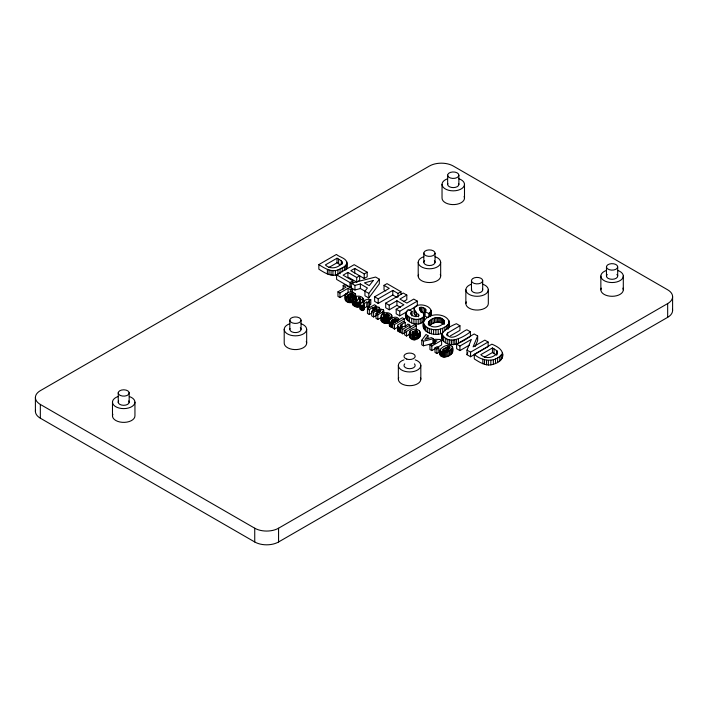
<?xml version="1.0" encoding="UTF-8"?>
<svg xmlns="http://www.w3.org/2000/svg" width="708" height="708" viewBox="0 0 708 708"><rect width="100%" height="100%" fill="white"/><g stroke="black" fill="none" stroke-linecap="round" stroke-linejoin="round"><path stroke-width="1.06" d="M363.947 303.67L363.947 308.254L366.797 306.617L368.071 307.352L369.558 306.493L369.558 301.909L368.071 302.767L366.797 302.024L362.974 304.281L364.054 305.077L364.054 309.661L362.761 310.591L361.859 310.308L360.266 309.272L360.576 308.104M364.054 302.281L364.054 300.449L364.912 300.944C361.974 301.519 357.575 305.192 362.761 306.006L364.054 305.077M452.562 352.425C456.651 339.601 435.022 346.3 440.385 355.416C443.482 359.204 453.554 355.54 451.969 350.991M452.571 347.336C451.368 351.557 441.996 355.089 440.19 349.779M440.181 354.912L440.464 353.761M345.283 294.847C345.495 297.749 349.646 298.404 351.982 297.679L351.982 302.263C346.309 304.838 341.867 296.254 347.017 293.032C351.531 290.156 358.098 293.201 355.522 299.431M345.256 300.024L345.849 293.909M409.675 332.017C409.879 334.928 414.038 335.574 416.366 334.857L416.366 339.442C410.693 342.008 406.259 333.424 411.41 330.211C416.685 327.167 422.216 330.698 419.658 337.114L417.525 338.884L415.658 337.805M409.649 337.203L410.242 331.087M430.951 310.334L430.898 315.803C436.349 300.909 402.224 301.865 419.039 315.299L418.835 315.741C416.331 317.573 412.038 316.299 410.72 313.573L412.003 311.37L408.224 309.573C398.277 318.724 417.49 329.901 424.004 320.733L423.844 313.998L419.773 309.493L419.286 307.989C421.349 306.272 424.835 307.953 426.101 309.945L425.127 311.626L425.127 316.211L427.906 317.68M405.87 317.981L405.923 312.44M416.454 312.042L416.454 316.626L414.375 313.998L414.587 311.688M459.952 325.76L447.633 333.017L446.987 334.645C452.624 341.911 461.368 331.769 466.864 329.751L470.413 331.795L470.413 336.38C462.917 341.221 452.191 349.15 443.686 341.415C436.27 332.778 450.155 326.317 456.403 323.706L459.952 325.76L459.952 330.344L450.438 335.831M360.469 305.936C355.788 309.458 349.106 303.59 353.026 298.192L355.186 299.112L354.85 299.873C357.425 302.626 359.177 299.962 355.575 297.988C355.991 294.254 364.664 296.599 362.735 299.935L362.735 302.688M352.469 303.927L353.026 302.776M424.004 320.733L424.18 315.078M391.728 315.724C390.347 319.857 382.612 319.866 381.116 315.795C382.807 310.653 393.86 312.016 391.728 318.476M342.159 262.332C339.247 268.199 330.176 269.837 325.37 264.925L337.008 258.208C339.212 259.65 343.061 260.765 342.159 264.164M391.887 320.591C391.975 323.299 397.728 321.928 397.374 319.582L395.241 318.812L393.206 319.458L391.887 320.591L391.887 322.423M448.916 323.344L446.739 325.954L442.695 328.291L442.695 332.875C433.694 338.035 415.835 329.698 425.889 318.644C433.367 311.387 453.359 314.511 448.916 327.937L449.217 321.998M423.455 327.14L423.756 325.804M390.117 322.414C387.311 323.981 382.364 323.813 381.116 320.379L381.293 319.618M346.628 264.075C348.044 258.402 339.336 257.305 336.433 254.438L318.857 264.58L318.857 269.164C324.432 272.73 331.017 277.014 337.928 274.545L337.928 269.96L344.336 266.712L346.628 264.075L346.628 268.659L345.778 269.969L345.778 265.385M346.628 268.659L346.947 262.774M502.06 358.398C504.848 350.69 498.069 346.734 491.865 344.176L474.298 354.319L474.298 358.912C479.865 362.469 486.449 366.753 493.361 364.284C498.6 362.859 504.335 358.797 502.388 352.513M404.277 318.839L402.401 317.759L398.887 319.786C396.887 312.617 382.196 322.591 393.816 322.875L392.781 323.468L394.515 324.476L404.277 318.839L404.277 322.512M389.462 319.989L389.524 326.078L392.816 327.485M428.358 324.698C427.623 316.211 446.659 314.502 444.19 324.335M355.46 294.785L353.142 297.13L353.142 298.962M419.658 337.114L419.809 331.406M401.117 332.238L399.268 331.893L397.542 330.636L397.604 325.069L403.392 321.432L405.259 322.512L405.259 326.184M397.436 330.132L397.604 329.654M441.969 338.176L442.296 337.265M383.63 314.033L383.391 309.794L379.47 308.741L379.161 307.343L375.267 306.316L376.231 305.759L374.505 304.759L367.434 308.847L367.434 313.432L369.31 314.511L371.886 313.024M456.625 344.115L474.192 333.972L477.643 335.964L473.094 346.893L484.83 340.123L488.122 342.026L488.122 346.61L470.555 356.752L466.997 354.69L466.997 350.106L471.369 339.406L459.917 346.017L456.625 344.115L456.625 348.699L459.917 350.602L469.466 345.097M466.997 354.69L467.793 352.752M475.165 346.513L477.643 340.557L477.643 335.964M353.142 297.13L348.451 294.422L347.832 294.917L348.23 296.325L350.425 296.422L351.982 297.679M417.525 338.884L417.525 334.3L412.844 331.601L412.224 332.096L412.614 333.495L414.817 333.601L416.366 334.857M428.836 317.255L428.836 313.591L430.898 311.219M352.469 299.342C353.451 302.236 358.637 303.661 360.611 301.059C357.142 298.325 358.549 295.112 360.637 299.103L362.735 299.935M474.298 354.319C481.882 361.39 495.582 363.062 502.06 353.814M389.462 324.574L389.825 324.043M383.913 315.343L383.745 316.52C390.019 320.37 391.135 310.502 383.913 315.343L383.913 317.184M405.87 313.396C408.808 319.529 419.552 321.866 424.004 316.149M427.977 335.627L424.88 339.397L431.429 337.627L433.349 338.734L433.349 343.318L423.473 345.778L421.791 344.805L421.791 340.221L426.012 334.495L427.977 335.627L427.977 338.38M444.19 322.494C440.942 327.158 430.455 329.415 428.358 322.866M368.806 293.422L379.338 279.218L375.594 277.049L351.177 283.244L351.177 287.829L354.947 289.997L360.381 288.537L368.806 293.422L368.806 298.006L364.947 295.776L364.947 291.192L367.408 288.006L360.381 283.952L354.947 285.413L351.177 283.244M368.806 298.006L379.338 283.802L379.338 279.218M417.525 334.3L419.658 332.53M442.978 349.619C442.252 353.018 448.695 349.292 449.775 348.097C450.518 344.69 444.058 348.424 442.978 349.619L442.978 351.451M381.453 317.343L377.833 319.432L375.966 318.352L375.966 313.768L377.833 314.848L383.63 311.281M443.367 319.441L443.367 324.025C439.128 320.733 432.871 322.29 429.225 325.76L429.225 321.175M405.259 322.512C394.825 326.415 403.684 328.919 407.95 324.069L409.817 325.149L409.817 327.901M328.946 267.438L337.008 262.792L340.424 264.898M351.434 286.271L349.956 287.121L336.592 279.403L336.592 274.819L354.168 264.677L367.186 272.199L367.186 276.784L364.222 278.501L350.841 270.695L354.735 268.447L364.222 273.916L367.186 272.199M347.885 272.403L347.885 276.987L356.708 282.076L359.664 280.368L359.664 275.784L356.708 277.492L347.885 272.403L343.106 275.164L352.92 280.828L352.92 283.581M343.176 289.138L343.176 285.474L344.831 284.519L352.584 288.997L352.584 292.669M336.592 274.819L349.956 282.536L352.92 280.828M352.584 288.997L350.938 289.953L348.044 288.28L348.044 292.864L339.937 297.546L337.964 296.413L337.964 291.829L346.079 287.147L343.176 285.474M337.964 291.829L339.937 292.962L348.044 288.28M385.763 290.944L384.028 289.935L384.028 285.351L387.002 283.634L400.958 291.696L400.958 294.448M364.054 300.449L367.815 299.272L370.78 299.723L370.78 304.307L369.116 305.272M397.117 297.493L392.79 294.997L378.187 303.422L374.647 301.369L374.647 296.785L389.241 288.36L384.028 285.351M370.78 299.723L368.284 301.166L369.558 301.909M374.647 296.785L378.187 298.838L392.79 290.413L397.984 293.413L400.958 291.696M367.434 308.847L369.31 309.927C373.488 305.148 382.293 307.431 371.709 311.308L371.709 315.892L373.585 316.972L376.134 315.502M400.392 307.369L396.923 305.369L389.241 309.803L385.692 307.75L385.692 303.166L403.259 293.024L406.808 295.077L406.808 299.661L403.348 301.652M371.709 311.308L373.585 312.387L378.594 309.679L381.143 310.175L375.966 313.768M385.692 303.166L389.241 305.219L396.923 300.785L403.87 304.794L396.188 309.228L396.188 313.812L399.737 315.856L407.135 311.591M406.808 295.077L399.896 299.068L406.843 303.077L413.755 299.086L417.304 301.13L417.304 305.714L408.985 310.52M396.188 309.228L399.737 311.272L417.304 301.13M392.816 322.901L392.781 328.061L394.515 329.061L397.179 327.521M405.401 332.282L402.746 333.813L401.011 332.813L401.011 328.229L402.073 327.618L399.268 327.308L397.436 325.547M401.011 328.229L402.746 329.229L409.817 325.149M410.109 333.964L406.56 336.017L404.684 334.928L404.684 330.344L414.446 324.715L416.313 325.795L416.313 329.459M404.684 330.344L406.56 331.424L416.313 325.795M433.163 343.955L433.163 340.283L434.854 339.3L440.093 339.477L441.615 340.353L441.615 344.938L437.163 347.513M435.376 348.54L431.818 350.593L429.942 349.513L429.942 344.929L436.995 340.858L433.163 340.283M429.942 344.929L431.818 346.008L441.615 340.353M435.013 347.858L436.88 346.778L438.756 347.858L438.756 352.442L436.88 353.522L435.013 352.442L435.013 347.858L436.88 348.938L438.756 347.858M470.413 331.795C463.395 337.424 447.111 346.203 441.969 333.592M466.997 350.106L470.555 352.168L488.122 342.026M492.441 347.947L480.803 354.664C485.608 359.576 494.68 357.938 497.591 352.071L496.777 350.646L492.441 347.947L492.441 352.531L484.387 357.177M40.329 404.427L254.738 528.212A16.842 9.726 0 0 0 278.563 528.212L667.671 303.573A16.842 9.726 0 0 0 667.671 289.811L453.262 166.026A16.842 9.726 0 0 0 429.437 166.026L40.329 390.674A16.842 9.726 0 0 0 40.329 404.427L40.329 418.189L254.738 541.974A16.842 9.726 0 0 0 278.563 541.974L667.671 317.326A16.842 9.726 0 0 0 672.458 309.175M350.407 293.439L349.628 293.776L352.425 295.395L353.239 294.44L352.018 293.377L350.407 293.439L350.407 295.271M423.455 322.556C425.605 330.105 436.42 331.008 442.695 328.291M421.791 340.221L423.473 341.194L433.349 338.734M318.857 264.58C324.432 268.146 331.017 272.43 337.928 269.96M415.623 330.486L414.021 330.955L416.817 332.565L417.631 331.618L415.623 330.486L415.623 332.317M420.49 311.883L424.446 312.883L424.446 308.299M363.124 309.334L364.054 309.661M425.127 311.626L428.836 313.591M492.441 352.531L496.777 355.23M351.265 300.626L353.142 301.714M424.18 319.662L423.844 313.998M346.947 267.359L346.725 261.5M449.217 326.583L449.014 320.662M419.853 336.539L419.552 330.884M672.6 296.696L672.6 310.449M667.671 303.573L667.671 317.326M623.305 276.058L623.305 289.811M617.695 266.889A5.611 3.239 0 0 1 609.269 269.695A5.611 3.239 0 0 1 609.269 264.084A5.611 3.239 0 0 1 617.695 266.889L617.695 276.058M606.464 266.889L606.464 276.058M600.853 276.058L600.853 289.811M501.22 355.124L501.22 359.708M499.768 356.46L499.768 361.045M497.635 357.85L497.635 362.434M497.37 351.345L497.37 354.097M496.777 350.646L496.777 354.31M495.485 358.938L495.485 363.523M494.034 348.867L494.034 353.451M493.361 359.699L493.361 364.284M490.83 360.239L490.83 364.824M488.378 360.407L488.378 364.992M488.316 289.811L488.316 303.573A11.231 6.487 0 0 1 475.617 309.998A11.231 6.487 0 0 1 466.236 301.891M486.493 360.239L486.493 364.824M484.484 359.77L484.484 364.363M482.829 359.142L482.829 363.726M482.697 280.642A5.611 3.239 0 0 1 474.28 283.457A5.611 3.239 0 0 1 474.28 277.837A5.611 3.239 0 0 1 482.697 280.642L482.697 289.811M471.466 280.642L471.466 289.811M470.555 352.168L470.555 356.752M465.855 289.811L465.855 303.573M464.492 184.372L464.492 198.125M459.917 346.017L459.917 350.602M458.873 175.195A5.611 3.239 0 0 1 450.456 178.009A5.611 3.239 0 0 1 450.456 172.389A5.611 3.239 0 0 1 458.873 175.195L458.873 184.372M458.412 338.636L458.412 343.221M456.43 339.539L456.43 344.123M454.819 339.999L454.819 344.584M453.164 340.203L453.164 344.787M452.368 346.858L452.368 351.442M452.288 348.486L452.288 353.071M451.686 349.177L451.686 353.761M451.456 340.141L451.456 344.725M450.775 349.911L450.775 354.496M449.81 346.876L449.81 348.708M449.669 339.831L449.669 344.415M449.545 350.69L449.545 355.274M449.438 346.725L449.438 348.557M448.987 346.654L448.987 349.398M448.447 346.69L448.447 350.354M448.093 324.671L448.093 329.255M448.199 351.398L448.199 355.982M447.775 339.203L447.775 343.787M447.801 346.858L447.801 350.531M447.651 175.195L447.651 184.372M447.633 333.017L447.633 335.769M447.049 333.804L447.049 335.636M446.925 351.92L446.925 356.505M446.739 325.954L446.739 329.618M446.677 347.336L446.677 351.009M445.748 338.185L445.748 342.769M445.73 352.265L445.73 356.85M445.164 348.159L445.164 351.823M444.854 327.211L444.854 330.875M444.606 352.434L444.606 357.018M444.385 320.892L444.385 322.724M444.022 320.149L444.022 323.813M443.686 336.831L443.686 341.415M443.757 349.017L443.757 351.77M443.73 352.434L443.73 357.018M442.907 352.319L442.907 356.903M442.518 335.654L442.518 340.238M442.42 318.786L442.42 323.37M442.031 184.372L442.031 198.125A11.231 6.487 0 0 0 454.731 204.55A11.231 6.487 0 0 0 464.112 196.443M442.022 334.592L442.022 339.176M442.128 352.088L442.128 356.673M441.288 318.237L441.288 322.83M441.394 351.734L441.394 356.319M440.783 351.301L440.783 355.885M440.668 262.305L440.668 276.058M440.482 329.061L440.482 333.645M440.464 349.177L440.385 355.416M440.066 317.865L440.066 322.45M438.765 317.653L438.765 322.237M438.217 329.539L438.217 334.123M437.385 317.618L437.385 322.202M436.88 348.938L436.88 353.522M435.951 317.768L435.951 322.352M435.88 329.716L435.88 334.3M435.048 253.216A5.611 3.239 0 0 1 426.517 255.907A5.611 3.239 0 0 1 426.747 250.296A5.611 3.239 0 0 1 435.048 253.216L435.048 262.385M435.048 340.698L435.048 343.451M434.491 318.122L434.491 322.706M434.093 340.521L434.093 343.274M433.579 329.601L433.579 334.185M433.004 318.689L433.004 323.273M431.818 346.008L431.818 350.593M431.499 319.458L431.499 324.043M431.376 329.193L431.376 333.778M430.526 312.051L430.526 316.635M430.19 320.317L430.19 324.901M429.836 312.839L429.836 316.511M429.287 328.512L429.287 333.096M428.614 322.025L428.614 324.777M427.296 327.538L427.296 332.123M425.605 309.139L425.605 311.892M425.588 326.379L425.588 330.963M424.375 325.158L424.375 329.742M423.827 253.057L423.827 262.226M423.667 323.883L423.667 328.468M423.473 341.194L423.473 345.778M423.26 317.184L423.26 321.768M422.906 307.599L422.906 312.184M421.906 318.166L421.906 322.751M421.393 307.272L421.393 311.856M420.817 365.461L420.817 379.214M420.49 307.299L420.49 310.971M420.233 318.892L420.233 323.476M419.738 307.573L419.738 310.325M419.207 333.105L419.207 337.689M418.525 314.131L418.525 316.874M418.499 333.698L418.499 338.282M418.207 262.305L418.207 276.058M418.242 319.317L418.242 323.901M417.083 330.813L417.083 333.556M416.41 330.548L416.41 333.3M416.074 319.397L416.074 323.981M415.003 335.114L415.003 339.698M414.817 310.184L414.817 314.777M414.375 309.405L414.375 313.998M414.33 335.141L414.33 339.725M414.242 307.883L414.189 313.317M413.906 319.078L413.906 323.662M413.676 335.105L413.676 339.69M413.029 334.999L413.029 339.583M412.844 331.601L412.844 333.433M412.401 334.831L412.401 339.415M412.224 332.096L412.224 333.928M412.003 311.37L412.003 315.954M411.702 318.361L411.702 322.945M411.198 334.291L411.198 338.875M410.976 312.511L410.976 314.352M410.41 333.751L410.41 338.336M409.879 331.548L409.897 337.778M409.445 317.237L409.445 321.821M407.967 316.281L407.967 320.866M406.879 315.317L406.879 319.901M406.56 331.424L406.56 336.017M406.18 314.361L406.18 318.945M402.746 329.229L402.746 333.813M402.011 324.388L402.011 327.14M400.834 325.096L400.834 326.937M400.162 327.547L400.162 332.132M399.737 311.272L399.737 315.856M399.268 327.308L399.268 331.893M398.684 318.821L398.684 320.653M398.507 326.963L398.507 331.548M398.356 365.461L398.356 379.214M398.33 318.405L398.33 320.237M397.984 293.413L397.984 297.077M397.914 326.53L397.914 331.114M397.542 326.043L397.542 330.636M397.374 319.582L397.374 321.423M396.923 300.785L396.923 305.369M396.887 319.149L396.887 320.981M396.144 318.874L396.144 321.618M395.241 318.812L395.241 322.476M394.745 318.865L394.745 322.538M394.515 324.476L394.515 329.061M394.241 318.998L394.241 322.662M393.206 319.458L393.206 322.211M392.79 290.413L392.79 294.997M392.312 320.069L392.312 322.821M391.887 322.804L391.887 327.388M391.639 315.14L391.621 318.131M391.338 314.591L391.32 318.68M391.082 322.591L391.082 327.176M390.816 317.361L390.816 319.193M390.409 322.29L390.409 326.875M390.117 317.83L390.117 319.671M389.878 321.91L389.878 326.494M389.524 321.494L389.524 326.078M389.241 305.219L389.241 309.803M389.285 318.237L389.329 325.609M388.94 314.706L388.94 316.538M388.621 314.485L388.621 317.237M388.391 318.529L388.391 323.114M387.807 314.175L387.807 317.848M387.444 318.706L387.444 323.291M386.834 314.095L386.834 317.768M386.426 318.768L386.426 323.352M386.303 314.148L386.303 317.821M385.772 314.272L385.772 317.945M385.409 318.715L385.409 323.308M384.718 314.741L384.718 317.494M384.462 318.556L384.462 323.14M383.754 310.281L383.833 313.529M383.586 318.273L383.586 322.857M383.391 309.794L383.391 313.467M383.178 311.706L383.178 314.458M382.762 317.874L382.762 322.459M382.355 312.237L382.355 314.989M381.922 317.264L381.922 321.848M381.346 316.556L381.346 321.14M381.116 315.795L381.116 320.379M380.329 309.661L380.329 311.493M379.798 309.555L379.798 312.308M379.205 309.555L379.205 312.308M379.161 307.343L379.161 309.175M378.594 309.679L378.594 312.423M378.187 298.838L378.187 303.422M377.877 309.954L377.877 313.617M377.833 314.848L377.833 319.432M376.975 310.431L376.975 314.095M376.815 307.608L376.815 309.44M376.532 307.396L376.532 309.228M376.063 307.192L376.063 309.945M375.523 307.086L375.523 309.83M374.939 307.077L374.939 309.83M374.355 307.184L374.355 310.856M373.656 307.458L373.656 310.21M373.585 312.387L373.585 316.972M372.744 307.936L372.744 311.609M369.31 309.927L369.31 314.511M368.071 302.767L368.071 307.352M366.797 302.024L366.797 306.617M364.222 273.916L364.222 278.501M363.16 298.572L363.169 302.918M362.965 298.218L362.965 301.882M362.761 306.006L362.761 310.591M361.859 305.723L361.859 310.308M361.009 305.316L361.009 309.9M360.629 298.174L360.629 304.422M360.469 301.351L360.567 309.6M360.381 283.952L360.381 288.537M360.16 297.847L360.16 299.679M360.266 300.015L360.266 309.272M360.106 304.095L360.106 308.962M359.823 301.891L359.823 306.476M359.478 297.51L359.478 300.263M359.301 302.139L359.301 306.723M358.894 297.351L358.894 299.192M358.717 302.298L358.717 306.883M358.062 302.387L358.062 306.971M357.336 302.387L357.336 306.971M356.708 277.492L356.708 282.076M356.575 302.307L356.575 306.891M356.159 298.829L356.159 301.581M355.805 302.112L355.805 306.697M355.628 297.227L355.575 301.652M355.416 294.227L355.416 297.9M355.159 293.705L355.186 300.944M355.027 301.812L355.027 306.396M354.947 285.413L354.947 289.997M354.735 268.447L354.735 273.031M354.814 295.935L354.814 298.679M354.106 296.528L354.106 299.272M354.239 301.404L354.239 305.989M353.593 300.989L353.593 305.573M353.115 293.997L353.115 295.838M353.088 300.573L353.088 305.157M352.69 293.634L352.69 295.466M352.717 298.564L352.734 304.741M352.531 298.944L352.54 304.334M352.018 293.377L352.018 295.209M351.239 293.307L351.239 295.139M350.938 289.953L350.938 291.784M350.61 297.935L350.61 302.52M349.956 282.536L349.956 287.121M349.947 297.962L349.947 302.546M349.283 297.926L349.283 302.511M348.637 297.82L348.637 302.413M348.451 294.422L348.451 297.174M348.009 297.652L348.009 302.236M347.832 294.917L347.832 296.758M346.805 297.112L346.805 301.696M346.017 296.572L346.017 301.157M345.495 294.369L345.504 300.599M344.336 266.712L344.336 270.385M342.203 268.111L342.203 271.784M341.937 261.606L341.937 263.438M341.344 260.907L341.344 264.571M340.052 269.199L340.052 273.784M339.937 292.962L339.937 297.546M338.601 259.128L338.601 263.712M337.008 258.208L337.008 262.792M335.388 270.5L335.388 275.085M332.937 270.668L332.937 275.253M331.061 270.5L331.061 275.085M329.043 270.031L329.043 274.615M327.397 269.403L327.397 273.987M306.67 329.362L306.67 343.115M301.05 320.184A5.611 3.239 0 0 1 292.625 322.998A5.611 3.239 0 0 1 292.625 317.379A5.611 3.239 0 0 1 301.05 320.184L301.05 329.362M289.82 320.184L289.82 329.362M284.209 329.362L284.209 343.115A11.231 6.487 0 0 0 296.9 349.54A11.231 6.487 0 0 0 306.281 341.433M278.563 528.212L278.563 541.974M254.738 528.212L254.738 541.974M134.945 402.135L134.945 415.897A11.231 6.487 0 0 1 122.245 422.322A11.231 6.487 0 0 1 112.864 414.215M129.166 392.559L129.157 402.56M118.263 392.551L118.263 402.551M112.483 402.135L112.483 415.897M35.4 397.551L35.4 411.304M40.329 418.189A16.842 9.726 0 0 1 35.542 410.038M420.437 377.541A11.231 6.487 0 0 1 409.587 385.701A11.231 6.487 0 0 1 398.737 377.541M622.925 288.138A11.231 6.487 0 0 1 612.084 296.298A11.231 6.487 0 0 1 601.234 288.138M440.288 274.385A11.231 6.487 0 0 1 429.437 282.545A11.231 6.487 0 0 1 418.587 274.385M129.325 396.524A11.231 6.487 0 0 1 132.316 406.304A11.231 6.487 0 0 1 115.112 406.304A11.231 6.487 0 0 1 118.094 396.524M128.794 400.932A5.496 3.168 0 0 1 123.705 405.312A5.496 3.168 0 0 1 118.643 400.923M301.05 323.742A11.231 6.487 0 0 1 304.042 333.521A11.231 6.487 0 0 1 286.837 333.521A11.231 6.487 0 0 1 289.82 323.742M300.298 327.733A5.611 3.239 0 0 1 296.165 332.574A5.611 3.239 0 0 1 290.014 328.521M415.198 359.85A11.231 6.487 0 0 1 418.189 369.629A11.231 6.487 0 0 1 400.985 369.629A11.231 6.487 0 0 1 403.967 359.85M414.446 363.841A5.611 3.239 0 0 1 409.587 368.7A5.611 3.239 0 0 1 404.719 363.841M435.057 256.694A11.231 6.487 0 0 1 438.04 266.474A11.231 6.487 0 0 1 420.835 266.474A11.231 6.487 0 0 1 423.827 256.694M434.367 260.756A5.611 3.239 0 0 1 429.305 265.544A5.611 3.239 0 0 1 424.641 260.615M482.697 284.2A11.231 6.487 0 0 1 485.688 293.979A11.231 6.487 0 0 1 468.484 293.979A11.231 6.487 0 0 1 471.466 284.2M482.511 288.979A5.611 3.239 0 0 1 477.086 293.059A5.611 3.239 0 0 1 471.661 288.979M617.695 270.447A11.231 6.487 0 0 1 620.686 280.226A11.231 6.487 0 0 1 603.473 280.226A11.231 6.487 0 0 1 606.464 270.447M616.942 274.439A5.611 3.239 0 0 1 612.084 279.306A5.611 3.239 0 0 1 607.216 274.439M458.873 178.752A11.231 6.487 0 0 1 461.864 188.532A11.231 6.487 0 0 1 444.659 188.532A11.231 6.487 0 0 1 447.651 178.752M458.687 183.531A5.611 3.239 0 0 1 453.262 187.611A5.611 3.239 0 0 1 447.837 183.531M373.328 280.474L369.231 285.634L364.434 282.873L373.328 280.474M406.781 359.098A5.611 3.239 0 0 0 415.198 356.292A5.611 3.239 0 0 0 406.781 353.487A5.611 3.239 0 0 0 406.781 359.098M120.36 395.48A5.496 3.168 0 0 0 129.157 393.391A5.496 3.168 0 0 0 121.617 390.037A5.496 3.168 0 0 0 120.36 395.48"/></g></svg>
